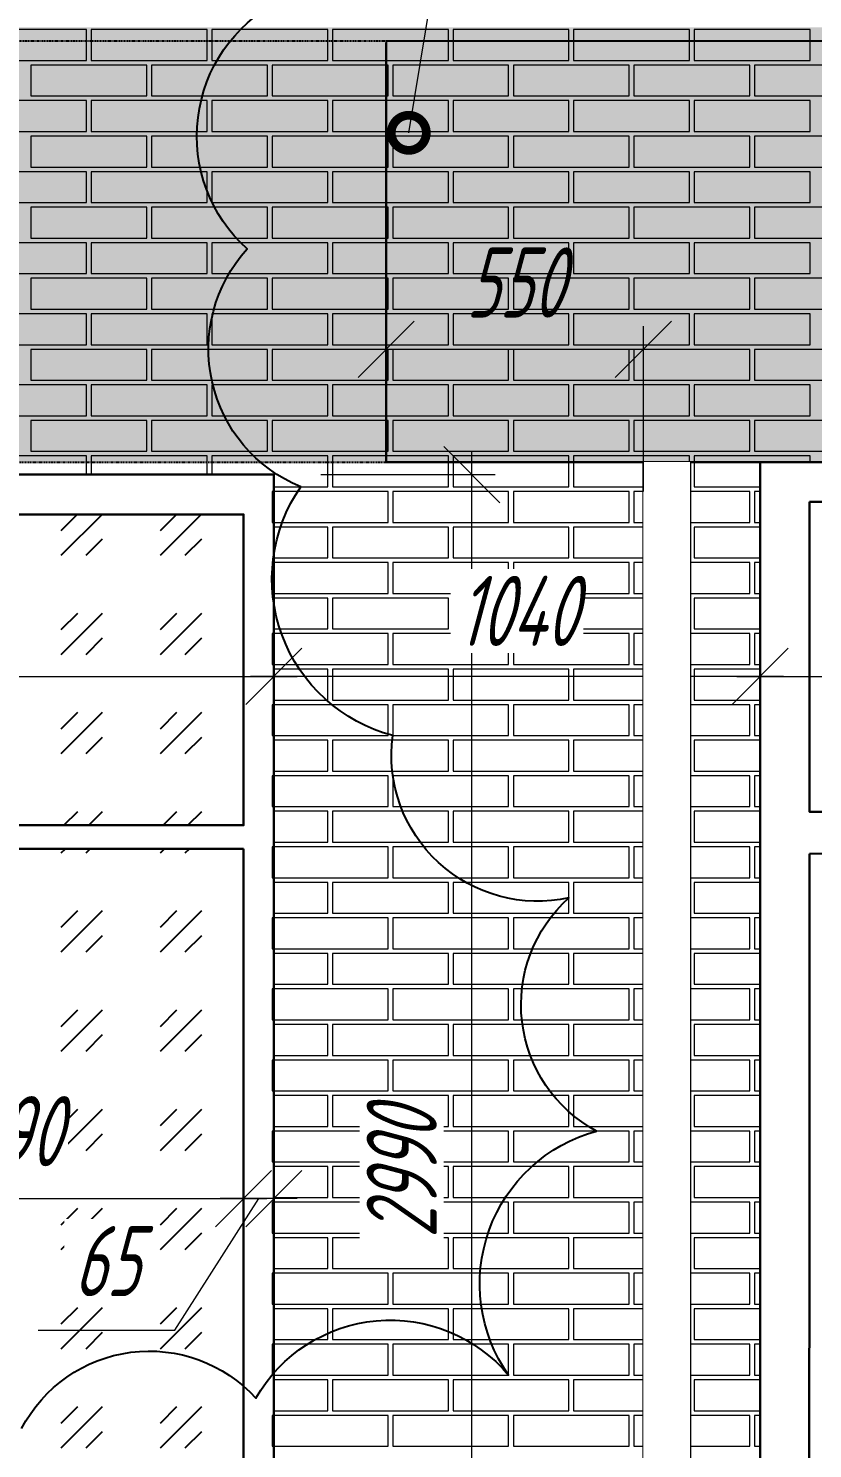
# Model space of a CAD drawing. Header units: millimetres. Extents: x -85477 to 745244, y -3684 to 128206.
# Drawn here: x 716084 to 717761, y 90367 to 93404 of the extents above; entities that cross this region are included whole.
import ezdxf
from ezdxf import colors
from ezdxf.entities.mleader import LeaderData, LeaderLine
from ezdxf.math import Vec2, Vec3

# ---------------------------------------------------------------- set-up
doc = ezdxf.new("R2010")
doc.units = ezdxf.units.MM
doc.set_wipeout_variables(frame=1)
doc.linetypes.add('JIS_02_0.7', pattern=[1.35, 0.75, -0.6])
for name, color, linetype, lineweight in [('РАЗМЕРЫ', 5, 'Continuous', 15), ('СТЕНЫ 01', 7, 'Continuous', 50), ('ТЕКСТ', 106, 'Continuous', 20)]:
    doc.layers.add(name, color=color, linetype=linetype, lineweight=lineweight)
doc.layers.add('ШТРИХОВКА', color=3, linetype='Continuous', transparency=0.5)
doc.styles.add('ism - 01', font='simplex.shx', dxfattribs={"width": 0.62, "oblique": 15, "height": 150})
doc.styles.add('ism - 02', font='simplex.shx', dxfattribs={"width": 0.8, "oblique": 15, "height": 150})
doc.dimstyles.new('ism - 01', dxfattribs={"dimtxt": 150, "dimasz": 120, "dimexe": 50, "dimexo": 100, "dimgap": 65, "dimtad": 1, "dimdec": 0, "dimtxsty": 'ism - 01', "dimblk": 'OBLIQUE', "dimcen": 0, "dimdle": 50, "dimadec": 0, "dimazin": 0, "dimtfac": 1, "dimtdec": 0, "dimtmove": 0, "dimatfit": 3, "dimldrblk": 'OBLIQUE', "dimfxl": 1, "dimlwd": -1, "dimlwe": -1, "dimarcsym": 0})
doc.dimstyles.new('ism - 02', dxfattribs={"dimtxt": 150, "dimasz": 120, "dimexe": 50, "dimexo": 100, "dimgap": 65, "dimtad": 1, "dimdec": 0, "dimtxsty": 'ism - 01', "dimblk": 'OBLIQUE', "dimcen": 0, "dimdle": 50, "dimadec": 0, "dimazin": 0, "dimtfac": 1, "dimtdec": 0, "dimtmove": 1, "dimatfit": 3, "dimldrblk": 'OBLIQUE', "dimfxl": 1, "dimlwd": -1, "dimlwe": -1, "dimarcsym": 0})

# ---------------------------------------------------------------- blocks, each defined once
blk = doc.blocks.new('_Oblique')
at = {"color": 0, "lineweight": -2}
blk.add_line((-0.5, -0.5), (0.5, 0.5), dxfattribs=at)
blk = doc.blocks.new('*D323')
at = {"layer": 'Defpoints', "color": 0}
for p in [(714434.5, 92464), (716609.5, 92450), (716609.5, 92018.5)]:
    blk.add_point(p, dxfattribs=at)
at = {"layer": 'РАЗМЕРЫ', "color": 0}
for p, q in [((714434.5, 92364), (714434.5, 91968.5)), ((716609.5, 92350), (716609.5, 91968.5)), ((714384.5, 92018.5), (716659.5, 92018.5))]:
    blk.add_line(p, q, dxfattribs=at)
at = {"layer": 'РАЗМЕРЫ', "color": 0, "xscale": 120, "yscale": 120, "zscale": 120, "rotation": 180}
blk.add_blockref('_Oblique', (714434.5, 92018.5), dxfattribs=at)
at = {"layer": 'РАЗМЕРЫ', "color": 0, "xscale": 120, "yscale": 120, "zscale": 120}
blk.add_blockref('_Oblique', (716609.5, 92018.5), dxfattribs=at)
at = {"layer": 'РАЗМЕРЫ', "color": 0, "insert": (715522, 92167.4), "char_height": 150, "attachment_point": 5, "style": 'ism - 01', "bg_fill": 3, "box_fill_scale": 1.1, "bg_fill_color": 256, "bg_fill_true_color": 13158600, "bg_fill_transparency": 0}
blk.add_mtext('2175', dxfattribs=at)
blk = doc.blocks.new('*D324')
at = {"layer": 'Defpoints', "color": 0}
for p in [(717649.5, 92477), (719799.5, 92477), (719799.5, 92018.5)]:
    blk.add_point(p, dxfattribs=at)
at = {"layer": 'РАЗМЕРЫ', "color": 0}
for p, q in [((717649.5, 92377), (717649.5, 91968.5)), ((719799.5, 92377), (719799.5, 91968.5)), ((717599.5, 92018.5), (719849.5, 92018.5))]:
    blk.add_line(p, q, dxfattribs=at)
at = {"layer": 'РАЗМЕРЫ', "color": 0, "xscale": 120, "yscale": 120, "zscale": 120, "rotation": 180}
blk.add_blockref('_Oblique', (717649.5, 92018.5), dxfattribs=at)
at = {"layer": 'РАЗМЕРЫ', "color": 0, "xscale": 120, "yscale": 120, "zscale": 120}
blk.add_blockref('_Oblique', (719799.5, 92018.5), dxfattribs=at)
at = {"layer": 'РАЗМЕРЫ', "color": 0, "insert": (718724.5, 92167.4), "char_height": 150, "attachment_point": 5, "style": 'ism - 01', "bg_fill": 3, "box_fill_scale": 1.1, "bg_fill_color": 256, "bg_fill_true_color": 13158600, "bg_fill_transparency": 0}
blk.add_mtext('2150', dxfattribs=at)
blk = doc.blocks.new('*D327')
at = {"layer": 'Defpoints', "color": 0}
for p in [(716609.5, 92450), (717032.9, 92450), (716802.2, 89460)]:
    blk.add_point(p, dxfattribs=at)
at = {"layer": 'РАЗМЕРЫ', "color": 0}
for p, q in [((717032.9, 89410), (717032.9, 92500)), ((716709.5, 92450), (717082.9, 92450)), ((716902.2, 89460), (717082.9, 89460))]:
    blk.add_line(p, q, dxfattribs=at)
at = {"layer": 'РАЗМЕРЫ', "color": 0, "xscale": 120, "yscale": 120, "zscale": 120}
for p, rotation in [((717032.9, 92450), 90), ((717032.9, 89460), 270)]:
    blk.add_blockref('_Oblique', p, dxfattribs=dict(at, rotation=rotation))
at = {"layer": 'РАЗМЕРЫ', "color": 0, "insert": (716882.7, 90955), "char_height": 150, "attachment_point": 5, "rotation": 90, "style": 'ism - 01', "bg_fill": 3, "box_fill_scale": 1.1, "bg_fill_color": 256, "bg_fill_true_color": 13158600, "bg_fill_transparency": 0}
blk.add_mtext('2990', dxfattribs=at)
blk = doc.blocks.new('*D460')
at = {"layer": 'Defpoints', "color": 0}
for p in [(715554.5, 90901.5), (716544.5, 90901.5), (716544.5, 90901.5)]:
    blk.add_point(p, dxfattribs=at)
at = {"layer": 'РАЗМЕРЫ', "color": 0, "linetype": 'Continuous'}
for p, q in [((715504.5, 90901.5), (716594.5, 90901.5)), ((715554.5, 90801.5), (715554.5, 90851.5)), ((716544.5, 90801.5), (716544.5, 90851.5))]:
    blk.add_line(p, q, dxfattribs=at)
at = {"layer": 'РАЗМЕРЫ', "color": 0, "xscale": 120, "yscale": 120, "zscale": 120, "rotation": 180}
blk.add_blockref('_Oblique', (715554.5, 90901.5), dxfattribs=at)
at = {"layer": 'РАЗМЕРЫ', "color": 0, "xscale": 120, "yscale": 120, "zscale": 120}
blk.add_blockref('_Oblique', (716544.5, 90901.5), dxfattribs=at)
at = {"layer": 'РАЗМЕРЫ', "color": 0, "insert": (716049.5, 91045.8), "char_height": 150, "attachment_point": 5, "style": 'ism - 01', "bg_fill": 3, "box_fill_scale": 1.1, "bg_fill_color": 256, "bg_fill_true_color": 13158600, "bg_fill_transparency": 0}
blk.add_mtext('990', dxfattribs=at)
blk = doc.blocks.new('*D461')
at = {"layer": 'Defpoints', "color": 0}
for p in [(716544.5, 90901.5), (716544.5, 90901.5), (716609.5, 90901.5)]:
    blk.add_point(p, dxfattribs=at)
at = {"layer": 'РАЗМЕРЫ', "color": 0, "linetype": 'Continuous'}
for p, q in [((716397.5, 90620.4), (716577, 90901.5)), ((716659.5, 90901.5), (716494.5, 90901.5)), ((716544.5, 90801.5), (716544.5, 90851.5)), ((716609.5, 90801.5), (716609.5, 90851.5)), ((716105, 90620.4), (716397.5, 90620.4))]:
    blk.add_line(p, q, dxfattribs=at)
at = {"layer": 'РАЗМЕРЫ', "color": 0, "xscale": 120, "yscale": 120, "zscale": 120}
blk.add_blockref('_Oblique', (716544.5, 90901.5), dxfattribs=at)
at = {"layer": 'РАЗМЕРЫ', "color": 0, "xscale": 120, "yscale": 120, "zscale": 120, "rotation": 180}
blk.add_blockref('_Oblique', (716609.5, 90901.5), dxfattribs=at)
at = {"layer": 'РАЗМЕРЫ', "color": 0, "insert": (716251.2, 90767.9), "char_height": 150, "attachment_point": 5, "style": 'ism - 01', "bg_fill": 3, "box_fill_scale": 1.1, "bg_fill_color": 256, "bg_fill_true_color": 13158600, "bg_fill_transparency": 0}
blk.add_mtext('65', dxfattribs=at)
blk = doc.blocks.new('*D467')
at = {"layer": 'Defpoints', "color": 0}
for p in [(716609.5, 92464), (717649.5, 92464), (716609.5, 92018.5)]:
    blk.add_point(p, dxfattribs=at)
at = {"layer": 'РАЗМЕРЫ', "color": 0, "linetype": 'Continuous'}
for p, q in [((716609.5, 92364), (716609.5, 91968.5)), ((717649.5, 92364), (717649.5, 91968.5)), ((717699.5, 92018.5), (716559.5, 92018.5))]:
    blk.add_line(p, q, dxfattribs=at)
at = {"layer": 'РАЗМЕРЫ', "color": 0, "xscale": 120, "yscale": 120, "zscale": 120, "rotation": 180}
blk.add_blockref('_Oblique', (716609.5, 92018.5), dxfattribs=at)
at = {"layer": 'РАЗМЕРЫ', "color": 0, "xscale": 120, "yscale": 120, "zscale": 120}
blk.add_blockref('_Oblique', (717649.5, 92018.5), dxfattribs=at)
at = {"layer": 'РАЗМЕРЫ', "color": 0, "insert": (717129.5, 92158.5), "char_height": 150, "attachment_point": 5, "style": 'ism - 01', "bg_fill": 3, "box_fill_scale": 1.1, "bg_fill_color": 256, "bg_fill_true_color": 13158600, "bg_fill_transparency": 0}
blk.add_mtext('1040', dxfattribs=at)
blk = doc.blocks.new('_DotSmall')
at = {"color": 0, "linetype": 'ByBlock', "const_width": 0.5}
blk.add_lwpolyline([(-0.0625, 0, 1), (0.0625, 0, 1)], format="xyb", close=True, dxfattribs=at)
blk = doc.blocks.new('*D1142')
at = {"layer": 'Defpoints', "color": 0}
for p in [(716849.5, 92793.9), (716849.5, 92717.9), (717399.5, 92313.9)]:
    blk.add_point(p, dxfattribs=at)
at = {"layer": 'РАЗМЕРЫ', "color": 0}
for p, q in [((717399.5, 92413.9), (717399.5, 92767.9)), ((717449.5, 92717.9), (716799.5, 92717.9)), ((716849.5, 92693.9), (716849.5, 92667.9))]:
    blk.add_line(p, q, dxfattribs=at)
at = {"layer": 'РАЗМЕРЫ', "color": 0, "xscale": 120, "yscale": 120, "zscale": 120, "rotation": 180}
blk.add_blockref('_Oblique', (716849.5, 92717.9), dxfattribs=at)
at = {"layer": 'РАЗМЕРЫ', "color": 0, "xscale": 120, "yscale": 120, "zscale": 120}
blk.add_blockref('_Oblique', (717399.5, 92717.9), dxfattribs=at)
at = {"layer": 'РАЗМЕРЫ', "color": 0, "insert": (717124.5, 92861), "char_height": 150, "attachment_point": 5, "style": 'ism - 01'}
blk.add_mtext('550', dxfattribs=at)

msp = doc.modelspace()

# ---------------------------------------------------------------- hatches: boundary and pattern name
at = {"layer": 'ШТРИХОВКА', "transparency": 33554483}
h = msp.add_hatch(color=256, dxfattribs=at)
h.dxf.hatch_style = 1
h.paths.add_polyline_path([(709457.6, 93407), (710189.6, 93107.4), (722305.7, 93107.4), (722305.7, 93407)])
at = {"layer": 'ШТРИХОВКА', "transparency": 33554534}
h = msp.add_hatch(color=2, dxfattribs=at)
h.dxf.hatch_style = 1
h.paths.add_polyline_path([(720343.4, 93377), (709894.5, 93377), (709894.5, 92477), (720343.4, 92477)])
at = {"layer": 'ШТРИХОВКА', "transparency": 33554508}
h = msp.add_hatch(dxfattribs=at)
h.set_pattern_fill('GOST_GLASS', color=4, scale=25)
h.set_pattern_definition([(45, (62975, 1e-11), (212.132034, 0), [125, -175]), (45, (63028.03, 1e-11), (212.132034, 0), [50, -250]), (45, (62975, 53.03), (212.132034, 0), [50, -250])])
h.paths.add_polyline_path([(719729.5, 91640), (719329.5, 91640), (719329.5, 89595), (719729.5, 89595)])
h.paths.add_polyline_path([(717729.8, 92392), (719729.5, 92392), (719729.5, 91729), (717729.8, 91729)])
h.paths.add_polyline_path([(719119.4, 91560), (718859.4, 91560), (718859.4, 90374), (719119.4, 90374)])
h.paths.add_polyline_path([(717834.6, 91569), (718664.4, 91569), (718664.4, 90374), (717834.6, 90374)])
h = msp.add_hatch(dxfattribs=at)
h.set_pattern_fill('GOST_GLASS', color=4, scale=25)
h.set_pattern_definition([(45, (63000, 1e-11), (212.132034, 0), [125, -175]), (45, (63053.03, 1e-11), (212.132034, 0), [50, -250]), (45, (63000, 53.03), (212.132034, 0), [50, -250])])
h.paths.add_polyline_path([(710789.5, 92351), (713331.5, 92351), (713331.5, 91686), (710789.5, 91686)])
h.paths.add_polyline_path([(713331.5, 91636), (712089.5, 91636), (712089.5, 89590), (713331.5, 89590)])
h.paths.add_polyline_path([(710789.5, 91636), (712034.5, 91636), (712034.5, 89590), (710789.5, 89590)])
h.paths.add_polyline_path([(716544.5, 91650), (715554.5, 91650), (715554.5, 89600), (716544.5, 89600)])
h.paths.add_polyline_path([(714504.5, 91650), (715499.5, 91650), (715499.5, 89600), (714504.5, 89600)])
h.paths.add_polyline_path([(714504.5, 92365), (716544.5, 92365), (716544.5, 91700), (714504.5, 91700)])

# ---------------------------------------------------------------- linework, layer by layer
at = {"layer": 'РАЗМЕРЫ', "color": 9, "transparency": 33554559}
for points in [[(715960.5, 93335.9), (716208.5, 93335.9), (716208.5, 93401.9), (715960.5, 93401.9)], [(716218.5, 93335.9), (716466.5, 93335.9), (716466.5, 93401.9), (716218.5, 93401.9)], [(716476.5, 93335.9), (716724.5, 93335.9), (716724.5, 93401.9), (716476.5, 93401.9)], [(716734.5, 93335.9), (716982.5, 93335.9), (716982.5, 93401.9), (716734.5, 93401.9)], [(716992.5, 93335.9), (717240.5, 93335.9), (717240.5, 93401.9), (716992.5, 93401.9)], [(717250.5, 93335.9), (717498.5, 93335.9), (717498.5, 93401.9), (717250.5, 93401.9)], [(717508.5, 93335.9), (717756.5, 93335.9), (717756.5, 93401.9), (717508.5, 93401.9)], [(716089.5, 93259.9), (716337.5, 93259.9), (716337.5, 93325.9), (716089.5, 93325.9)], [(716347.5, 93259.9), (716595.5, 93259.9), (716595.5, 93325.9), (716347.5, 93325.9)], [(716605.5, 93259.9), (716853.5, 93259.9), (716853.5, 93325.9), (716605.5, 93325.9)], [(716863.5, 93259.9), (717111.5, 93259.9), (717111.5, 93325.9), (716863.5, 93325.9)], [(717121.5, 93259.9), (717369.5, 93259.9), (717369.5, 93325.9), (717121.5, 93325.9)], [(717379.5, 93259.9), (717627.5, 93259.9), (717627.5, 93325.9), (717379.5, 93325.9)], [(717637.5, 93259.9), (717885.5, 93259.9), (717885.5, 93325.9), (717637.5, 93325.9)], [(715960.5, 93183.9), (716208.5, 93183.9), (716208.5, 93249.9), (715960.5, 93249.9)], [(716218.5, 93183.9), (716466.5, 93183.9), (716466.5, 93249.9), (716218.5, 93249.9)], [(716476.5, 93183.9), (716724.5, 93183.9), (716724.5, 93249.9), (716476.5, 93249.9)], [(716734.5, 93183.9), (716982.5, 93183.9), (716982.5, 93249.9), (716734.5, 93249.9)], [(716992.5, 93183.9), (717240.5, 93183.9), (717240.5, 93249.9), (716992.5, 93249.9)], [(717250.5, 93183.9), (717498.5, 93183.9), (717498.5, 93249.9), (717250.5, 93249.9)], [(717508.5, 93183.9), (717756.5, 93183.9), (717756.5, 93249.9), (717508.5, 93249.9)], [(716089.5, 93107.9), (716337.5, 93107.9), (716337.5, 93173.9), (716089.5, 93173.9)], [(716347.5, 93107.9), (716595.5, 93107.9), (716595.5, 93173.9), (716347.5, 93173.9)], [(716605.5, 93107.9), (716853.5, 93107.9), (716853.5, 93173.9), (716605.5, 93173.9)], [(716863.5, 93107.9), (717111.5, 93107.9), (717111.5, 93173.9), (716863.5, 93173.9)], [(717121.5, 93107.9), (717369.5, 93107.9), (717369.5, 93173.9), (717121.5, 93173.9)], [(717379.5, 93107.9), (717627.5, 93107.9), (717627.5, 93173.9), (717379.5, 93173.9)], [(717637.5, 93107.9), (717885.5, 93107.9), (717885.5, 93173.9), (717637.5, 93173.9)], [(715960.5, 93031.9), (716208.5, 93031.9), (716208.5, 93097.9), (715960.5, 93097.9)], [(716218.5, 93031.9), (716466.5, 93031.9), (716466.5, 93097.9), (716218.5, 93097.9)], [(716476.5, 93031.9), (716724.5, 93031.9), (716724.5, 93097.9), (716476.5, 93097.9)], [(716734.5, 93031.9), (716982.5, 93031.9), (716982.5, 93097.9), (716734.5, 93097.9)], [(716992.5, 93031.9), (717240.5, 93031.9), (717240.5, 93097.9), (716992.5, 93097.9)], [(717250.5, 93031.9), (717498.5, 93031.9), (717498.5, 93097.9), (717250.5, 93097.9)], [(717508.5, 93031.9), (717756.5, 93031.9), (717756.5, 93097.9), (717508.5, 93097.9)], [(716089.5, 92955.9), (716337.5, 92955.9), (716337.5, 93021.9), (716089.5, 93021.9)], [(716347.5, 92955.9), (716595.5, 92955.9), (716595.5, 93021.9), (716347.5, 93021.9)], [(716605.5, 92955.9), (716853.5, 92955.9), (716853.5, 93021.9), (716605.5, 93021.9)], [(716863.5, 92955.9), (717111.5, 92955.9), (717111.5, 93021.9), (716863.5, 93021.9)], [(717121.5, 92955.9), (717369.5, 92955.9), (717369.5, 93021.9), (717121.5, 93021.9)], [(717379.5, 92955.9), (717627.5, 92955.9), (717627.5, 93021.9), (717379.5, 93021.9)], [(717637.5, 92955.9), (717885.5, 92955.9), (717885.5, 93021.9), (717637.5, 93021.9)], [(715960.5, 92879.9), (716208.5, 92879.9), (716208.5, 92945.9), (715960.5, 92945.9)], [(716218.5, 92879.9), (716466.5, 92879.9), (716466.5, 92945.9), (716218.5, 92945.9)], [(716476.5, 92879.9), (716724.5, 92879.9), (716724.5, 92945.9), (716476.5, 92945.9)], [(716734.5, 92879.9), (716982.5, 92879.9), (716982.5, 92945.9), (716734.5, 92945.9)], [(716992.5, 92879.9), (717240.5, 92879.9), (717240.5, 92945.9), (716992.5, 92945.9)], [(717250.5, 92879.9), (717498.5, 92879.9), (717498.5, 92945.9), (717250.5, 92945.9)], [(717508.5, 92879.9), (717756.5, 92879.9), (717756.5, 92945.9), (717508.5, 92945.9)], [(716089.5, 92803.9), (716337.5, 92803.9), (716337.5, 92869.9), (716089.5, 92869.9)], [(716347.5, 92803.9), (716595.5, 92803.9), (716595.5, 92869.9), (716347.5, 92869.9)], [(716605.5, 92803.9), (716853.5, 92803.9), (716853.5, 92869.9), (716605.5, 92869.9)], [(716863.5, 92803.9), (717111.5, 92803.9), (717111.5, 92869.9), (716863.5, 92869.9)], [(717121.5, 92803.9), (717369.5, 92803.9), (717369.5, 92869.9), (717121.5, 92869.9)], [(717379.5, 92803.9), (717627.5, 92803.9), (717627.5, 92869.9), (717379.5, 92869.9)], [(717637.5, 92803.9), (717885.5, 92803.9), (717885.5, 92869.9), (717637.5, 92869.9)], [(715960.5, 92727.9), (716208.5, 92727.9), (716208.5, 92793.9), (715960.5, 92793.9)], [(716218.5, 92727.9), (716466.5, 92727.9), (716466.5, 92793.9), (716218.5, 92793.9)], [(716476.5, 92727.9), (716724.5, 92727.9), (716724.5, 92793.9), (716476.5, 92793.9)], [(716734.5, 92727.9), (716982.5, 92727.9), (716982.5, 92793.9), (716734.5, 92793.9)], [(716992.5, 92727.9), (717240.5, 92727.9), (717240.5, 92793.9), (716992.5, 92793.9)], [(717250.5, 92727.9), (717498.5, 92727.9), (717498.5, 92793.9), (717250.5, 92793.9)], [(717508.5, 92727.9), (717756.5, 92727.9), (717756.5, 92793.9), (717508.5, 92793.9)], [(716089.5, 92651.9), (716337.5, 92651.9), (716337.5, 92717.9), (716089.5, 92717.9)], [(716347.5, 92651.9), (716595.5, 92651.9), (716595.5, 92717.9), (716347.5, 92717.9)], [(716605.5, 92651.9), (716853.5, 92651.9), (716853.5, 92717.9), (716605.5, 92717.9)], [(716863.5, 92651.9), (717111.5, 92651.9), (717111.5, 92717.9), (716863.5, 92717.9)], [(717121.5, 92651.9), (717369.5, 92651.9), (717369.5, 92717.9), (717121.5, 92717.9)], [(717379.5, 92651.9), (717627.5, 92651.9), (717627.5, 92717.9), (717379.5, 92717.9)], [(717637.5, 92651.9), (717885.5, 92651.9), (717885.5, 92717.9), (717637.5, 92717.9)], [(715960.5, 92575.9), (716208.5, 92575.9), (716208.5, 92641.9), (715960.5, 92641.9)], [(716218.5, 92575.9), (716466.5, 92575.9), (716466.5, 92641.9), (716218.5, 92641.9)], [(716476.5, 92575.9), (716724.5, 92575.9), (716724.5, 92641.9), (716476.5, 92641.9)], [(716734.5, 92575.9), (716982.5, 92575.9), (716982.5, 92641.9), (716734.5, 92641.9)], [(716992.5, 92575.9), (717240.5, 92575.9), (717240.5, 92641.9), (716992.5, 92641.9)], [(717250.5, 92575.9), (717498.5, 92575.9), (717498.5, 92641.9), (717250.5, 92641.9)], [(717508.5, 92575.9), (717756.5, 92575.9), (717756.5, 92641.9), (717508.5, 92641.9)], [(716089.5, 92499.9), (716337.5, 92499.9), (716337.5, 92565.9), (716089.5, 92565.9)], [(716347.5, 92499.9), (716595.5, 92499.9), (716595.5, 92565.9), (716347.5, 92565.9)], [(716605.5, 92499.9), (716853.5, 92499.9), (716853.5, 92565.9), (716605.5, 92565.9)], [(716863.5, 92499.9), (717111.5, 92499.9), (717111.5, 92565.9), (716863.5, 92565.9)], [(717121.5, 92499.9), (717369.5, 92499.9), (717369.5, 92565.9), (717121.5, 92565.9)], [(717379.5, 92499.9), (717627.5, 92499.9), (717627.5, 92565.9), (717379.5, 92565.9)], [(717637.5, 92499.9), (717885.5, 92499.9), (717885.5, 92565.9), (717637.5, 92565.9)], [(716734.5, 92423.9), (716982.5, 92423.9), (716982.5, 92489.9), (716734.5, 92489.9)], [(716992.5, 92423.9), (717240.5, 92423.9), (717240.5, 92489.9), (716992.5, 92489.9)], [(717250.5, 92423.9), (717498.5, 92423.9), (717498.5, 92489.9), (717250.5, 92489.9)], [(716605.5, 92347.9), (716853.5, 92347.9), (716853.5, 92413.9), (716605.5, 92413.9)], [(716863.5, 92347.9), (717111.5, 92347.9), (717111.5, 92413.9), (716863.5, 92413.9)], [(717121.5, 92347.9), (717369.5, 92347.9), (717369.5, 92413.9), (717121.5, 92413.9)], [(717379.5, 92347.9), (717627.5, 92347.9), (717627.5, 92413.9), (717379.5, 92413.9)], [(716734.5, 92271.9), (716982.5, 92271.9), (716982.5, 92337.9), (716734.5, 92337.9)], [(716992.5, 92271.9), (717240.5, 92271.9), (717240.5, 92337.9), (716992.5, 92337.9)], [(717250.5, 92271.9), (717498.5, 92271.9), (717498.5, 92337.9), (717250.5, 92337.9)], [(716605.5, 92195.9), (716853.5, 92195.9), (716853.5, 92261.9), (716605.5, 92261.9)], [(716863.5, 92195.9), (717111.5, 92195.9), (717111.5, 92261.9), (716863.5, 92261.9)], [(717121.5, 92195.9), (717369.5, 92195.9), (717369.5, 92261.9), (717121.5, 92261.9)], [(717379.5, 92195.9), (717627.5, 92195.9), (717627.5, 92261.9), (717379.5, 92261.9)], [(716734.5, 92119.9), (716982.5, 92119.9), (716982.5, 92185.9), (716734.5, 92185.9)], [(716992.5, 92119.9), (717240.5, 92119.9), (717240.5, 92185.9), (716992.5, 92185.9)], [(717250.5, 92119.9), (717498.5, 92119.9), (717498.5, 92185.9), (717250.5, 92185.9)], [(716605.5, 92043.9), (716853.5, 92043.9), (716853.5, 92109.9), (716605.5, 92109.9)], [(716863.5, 92043.9), (717111.5, 92043.9), (717111.5, 92109.9), (716863.5, 92109.9)], [(717121.5, 92043.9), (717369.5, 92043.9), (717369.5, 92109.9), (717121.5, 92109.9)], [(717379.5, 92043.9), (717627.5, 92043.9), (717627.5, 92109.9), (717379.5, 92109.9)], [(716734.5, 91967.9), (716982.5, 91967.9), (716982.5, 92033.9), (716734.5, 92033.9)], [(716992.5, 91967.9), (717240.5, 91967.9), (717240.5, 92033.9), (716992.5, 92033.9)], [(717250.5, 91967.9), (717498.5, 91967.9), (717498.5, 92033.9), (717250.5, 92033.9)], [(716605.5, 91891.9), (716853.5, 91891.9), (716853.5, 91957.9), (716605.5, 91957.9)], [(716863.5, 91891.9), (717111.5, 91891.9), (717111.5, 91957.9), (716863.5, 91957.9)], [(717121.5, 91891.9), (717369.5, 91891.9), (717369.5, 91957.9), (717121.5, 91957.9)], [(717379.5, 91891.9), (717627.5, 91891.9), (717627.5, 91957.9), (717379.5, 91957.9)], [(716734.5, 91815.9), (716982.5, 91815.9), (716982.5, 91881.9), (716734.5, 91881.9)], [(716992.5, 91815.9), (717240.5, 91815.9), (717240.5, 91881.9), (716992.5, 91881.9)], [(717250.5, 91815.9), (717498.5, 91815.9), (717498.5, 91881.9), (717250.5, 91881.9)], [(716605.5, 91739.9), (716853.5, 91739.9), (716853.5, 91805.9), (716605.5, 91805.9)], [(716863.5, 91739.9), (717111.5, 91739.9), (717111.5, 91805.9), (716863.5, 91805.9)], [(717121.5, 91739.9), (717369.5, 91739.9), (717369.5, 91805.9), (717121.5, 91805.9)], [(717379.5, 91739.9), (717627.5, 91739.9), (717627.5, 91805.9), (717379.5, 91805.9)], [(716734.5, 91663.9), (716982.5, 91663.9), (716982.5, 91729.9), (716734.5, 91729.9)], [(716992.5, 91663.9), (717240.5, 91663.9), (717240.5, 91729.9), (716992.5, 91729.9)], [(717250.5, 91663.9), (717498.5, 91663.9), (717498.5, 91729.9), (717250.5, 91729.9)], [(716605.5, 91587.9), (716853.5, 91587.9), (716853.5, 91653.9), (716605.5, 91653.9)], [(716863.5, 91587.9), (717111.5, 91587.9), (717111.5, 91653.9), (716863.5, 91653.9)], [(717121.5, 91587.9), (717369.5, 91587.9), (717369.5, 91653.9), (717121.5, 91653.9)], [(717379.5, 91587.9), (717627.5, 91587.9), (717627.5, 91653.9), (717379.5, 91653.9)], [(716734.5, 91511.9), (716982.5, 91511.9), (716982.5, 91577.9), (716734.5, 91577.9)], [(716992.5, 91511.9), (717240.5, 91511.9), (717240.5, 91577.9), (716992.5, 91577.9)], [(717250.5, 91511.9), (717498.5, 91511.9), (717498.5, 91577.9), (717250.5, 91577.9)], [(716605.5, 91435.9), (716853.5, 91435.9), (716853.5, 91501.9), (716605.5, 91501.9)], [(716863.5, 91435.9), (717111.5, 91435.9), (717111.5, 91501.9), (716863.5, 91501.9)], [(717121.5, 91435.9), (717369.5, 91435.9), (717369.5, 91501.9), (717121.5, 91501.9)], [(717379.5, 91435.9), (717627.5, 91435.9), (717627.5, 91501.9), (717379.5, 91501.9)], [(716734.5, 91359.9), (716982.5, 91359.9), (716982.5, 91425.9), (716734.5, 91425.9)], [(716992.5, 91359.9), (717240.5, 91359.9), (717240.5, 91425.9), (716992.5, 91425.9)], [(717250.5, 91359.9), (717498.5, 91359.9), (717498.5, 91425.9), (717250.5, 91425.9)], [(716605.5, 91283.9), (716853.5, 91283.9), (716853.5, 91349.9), (716605.5, 91349.9)], [(716863.5, 91283.9), (717111.5, 91283.9), (717111.5, 91349.9), (716863.5, 91349.9)], [(717121.5, 91283.9), (717369.5, 91283.9), (717369.5, 91349.9), (717121.5, 91349.9)], [(717379.5, 91283.9), (717627.5, 91283.9), (717627.5, 91349.9), (717379.5, 91349.9)], [(716734.5, 91207.9), (716982.5, 91207.9), (716982.5, 91273.9), (716734.5, 91273.9)], [(716992.5, 91207.9), (717240.5, 91207.9), (717240.5, 91273.9), (716992.5, 91273.9)], [(717250.5, 91207.9), (717498.5, 91207.9), (717498.5, 91273.9), (717250.5, 91273.9)], [(716605.5, 91131.9), (716853.5, 91131.9), (716853.5, 91197.9), (716605.5, 91197.9)], [(716863.5, 91131.9), (717111.5, 91131.9), (717111.5, 91197.9), (716863.5, 91197.9)], [(717121.5, 91131.9), (717369.5, 91131.9), (717369.5, 91197.9), (717121.5, 91197.9)], [(717379.5, 91131.9), (717627.5, 91131.9), (717627.5, 91197.9), (717379.5, 91197.9)], [(716734.5, 91055.9), (716982.5, 91055.9), (716982.5, 91121.9), (716734.5, 91121.9)], [(716992.5, 91055.9), (717240.5, 91055.9), (717240.5, 91121.9), (716992.5, 91121.9)], [(717250.5, 91055.9), (717498.5, 91055.9), (717498.5, 91121.9), (717250.5, 91121.9)], [(716605.5, 90979.9), (716853.5, 90979.9), (716853.5, 91045.9), (716605.5, 91045.9)], [(716863.5, 90979.9), (717111.5, 90979.9), (717111.5, 91045.9), (716863.5, 91045.9)], [(717121.5, 90979.9), (717369.5, 90979.9), (717369.5, 91045.9), (717121.5, 91045.9)], [(717379.5, 90979.9), (717627.5, 90979.9), (717627.5, 91045.9), (717379.5, 91045.9)], [(716734.5, 90903.9), (716982.5, 90903.9), (716982.5, 90969.9), (716734.5, 90969.9)], [(716992.5, 90903.9), (717240.5, 90903.9), (717240.5, 90969.9), (716992.5, 90969.9)], [(717250.5, 90903.9), (717498.5, 90903.9), (717498.5, 90969.9), (717250.5, 90969.9)], [(716605.5, 90827.9), (716853.5, 90827.9), (716853.5, 90893.9), (716605.5, 90893.9)], [(716863.5, 90827.9), (717111.5, 90827.9), (717111.5, 90893.9), (716863.5, 90893.9)], [(717121.5, 90827.9), (717369.5, 90827.9), (717369.5, 90893.9), (717121.5, 90893.9)], [(717379.5, 90827.9), (717627.5, 90827.9), (717627.5, 90893.9), (717379.5, 90893.9)], [(716734.5, 90751.9), (716982.5, 90751.9), (716982.5, 90817.9), (716734.5, 90817.9)], [(716992.5, 90751.9), (717240.5, 90751.9), (717240.5, 90817.9), (716992.5, 90817.9)], [(717250.5, 90751.9), (717498.5, 90751.9), (717498.5, 90817.9), (717250.5, 90817.9)], [(716605.5, 90675.9), (716853.5, 90675.9), (716853.5, 90741.9), (716605.5, 90741.9)], [(716863.5, 90675.9), (717111.5, 90675.9), (717111.5, 90741.9), (716863.5, 90741.9)], [(717121.5, 90675.9), (717369.5, 90675.9), (717369.5, 90741.9), (717121.5, 90741.9)], [(717379.5, 90675.9), (717627.5, 90675.9), (717627.5, 90741.9), (717379.5, 90741.9)], [(716734.5, 90599.9), (716982.5, 90599.9), (716982.5, 90665.9), (716734.5, 90665.9)], [(716992.5, 90599.9), (717240.5, 90599.9), (717240.5, 90665.9), (716992.5, 90665.9)], [(717250.5, 90599.9), (717498.5, 90599.9), (717498.5, 90665.9), (717250.5, 90665.9)], [(716605.5, 90523.9), (716853.5, 90523.9), (716853.5, 90589.9), (716605.5, 90589.9)], [(716863.5, 90523.9), (717111.5, 90523.9), (717111.5, 90589.9), (716863.5, 90589.9)], [(717121.5, 90523.9), (717369.5, 90523.9), (717369.5, 90589.9), (717121.5, 90589.9)], [(717379.5, 90523.9), (717627.5, 90523.9), (717627.5, 90589.9), (717379.5, 90589.9)], [(716734.5, 90447.9), (716982.5, 90447.9), (716982.5, 90513.9), (716734.5, 90513.9)], [(716992.5, 90447.9), (717240.5, 90447.9), (717240.5, 90513.9), (716992.5, 90513.9)], [(717250.5, 90447.9), (717498.5, 90447.9), (717498.5, 90513.9), (717250.5, 90513.9)], [(716605.5, 90371.9), (716853.5, 90371.9), (716853.5, 90437.9), (716605.5, 90437.9)], [(716863.5, 90371.9), (717111.5, 90371.9), (717111.5, 90437.9), (716863.5, 90437.9)], [(717121.5, 90371.9), (717369.5, 90371.9), (717369.5, 90437.9), (717121.5, 90437.9)], [(717379.5, 90371.9), (717627.5, 90371.9), (717627.5, 90437.9), (717379.5, 90437.9)]]:
    msp.add_lwpolyline(points, close=True, dxfattribs=at)
for points in [[(716208.5, 92449.9), (716208.5, 92489.9), (715960.5, 92489.9), (715960.5, 92449.9)], [(716466.5, 92449.9), (716466.5, 92489.9), (716218.5, 92489.9), (716218.5, 92449.9)], [(716609.5, 92423.9), (716724.5, 92423.9), (716724.5, 92489.9), (716476.5, 92489.9), (716476.5, 92449.9)], [(717756.5, 92476.9), (717756.5, 92489.9), (717508.5, 92489.9), (717508.5, 92423.9), (717649.5, 92423.9)], [(717649.5, 92413.9), (717637.5, 92413.9), (717637.5, 92347.9), (717649.5, 92347.9)], [(716609.5, 92271.9), (716724.5, 92271.9), (716724.5, 92337.9), (716609.5, 92337.9)], [(717649.5, 92337.9), (717508.5, 92337.9), (717508.5, 92271.9), (717649.5, 92271.9)], [(717649.5, 92261.9), (717637.5, 92261.9), (717637.5, 92195.9), (717649.5, 92195.9)], [(716609.5, 92119.9), (716724.5, 92119.9), (716724.5, 92185.9), (716609.5, 92185.9)], [(717649.5, 92185.9), (717508.5, 92185.9), (717508.5, 92119.9), (717649.5, 92119.9)], [(717649.5, 92109.9), (717637.5, 92109.9), (717637.5, 92043.9), (717649.5, 92043.9)], [(716609.5, 91967.9), (716724.5, 91967.9), (716724.5, 92033.9), (716609.5, 92033.9)], [(717649.5, 92033.9), (717508.5, 92033.9), (717508.5, 91967.9), (717649.5, 91967.9)], [(717649.5, 91957.9), (717637.5, 91957.9), (717637.5, 91891.9), (717649.5, 91891.9)], [(716609.5, 91815.9), (716724.5, 91815.9), (716724.5, 91881.9), (716609.5, 91881.9)], [(717649.5, 91881.9), (717508.5, 91881.9), (717508.5, 91815.9), (717649.5, 91815.9)], [(717649.5, 91805.9), (717637.5, 91805.9), (717637.5, 91739.9), (717649.5, 91739.9)], [(716609.5, 91663.9), (716724.5, 91663.9), (716724.5, 91729.9), (716609.5, 91729.9)], [(717649.5, 91729.9), (717508.5, 91729.9), (717508.5, 91663.9), (717649.5, 91663.9)], [(717649.5, 91653.9), (717637.5, 91653.9), (717637.5, 91587.9), (717649.5, 91587.9)], [(716609.5, 91511.9), (716724.5, 91511.9), (716724.5, 91577.9), (716609.5, 91577.9)], [(717649.5, 91577.9), (717508.5, 91577.9), (717508.5, 91511.9), (717649.5, 91511.9)], [(717649.5, 91501.9), (717637.5, 91501.9), (717637.5, 91435.9), (717649.5, 91435.9)], [(716609.5, 91359.9), (716724.5, 91359.9), (716724.5, 91425.9), (716609.5, 91425.9)], [(717649.5, 91425.9), (717508.5, 91425.9), (717508.5, 91359.9), (717649.5, 91359.9)], [(717649.5, 91349.9), (717637.5, 91349.9), (717637.5, 91283.9), (717649.5, 91283.9)], [(716609.5, 91207.9), (716724.5, 91207.9), (716724.5, 91273.9), (716609.5, 91273.9)], [(717649.5, 91273.9), (717508.5, 91273.9), (717508.5, 91207.9), (717649.5, 91207.9)], [(717649.5, 91197.9), (717637.5, 91197.9), (717637.5, 91131.9), (717649.5, 91131.9)], [(716609.5, 91055.9), (716724.5, 91055.9), (716724.5, 91121.9), (716609.5, 91121.9)], [(717649.5, 91121.9), (717508.5, 91121.9), (717508.5, 91055.9), (717649.5, 91055.9)], [(717649.5, 91045.9), (717637.5, 91045.9), (717637.5, 90979.9), (717649.5, 90979.9)], [(716609.5, 90903.9), (716724.5, 90903.9), (716724.5, 90969.9), (716609.5, 90969.9)], [(717649.5, 90969.9), (717508.5, 90969.9), (717508.5, 90903.9), (717649.5, 90903.9)], [(717649.5, 90893.9), (717637.5, 90893.9), (717637.5, 90827.9), (717649.5, 90827.9)], [(716609.5, 90751.9), (716724.5, 90751.9), (716724.5, 90817.9), (716609.5, 90817.9)], [(717649.5, 90817.9), (717508.5, 90817.9), (717508.5, 90751.9), (717649.5, 90751.9)], [(717649.5, 90741.9), (717637.5, 90741.9), (717637.5, 90675.9), (717649.5, 90675.9)], [(716609.5, 90599.9), (716724.5, 90599.9), (716724.5, 90665.9), (716609.5, 90665.9)], [(717649.5, 90665.9), (717508.5, 90665.9), (717508.5, 90599.9), (717649.5, 90599.9)], [(717649.5, 90589.9), (717637.5, 90589.9), (717637.5, 90523.9), (717649.5, 90523.9)], [(716609.5, 90447.9), (716724.5, 90447.9), (716724.5, 90513.9), (716609.5, 90513.9)], [(717649.5, 90513.9), (717508.5, 90513.9), (717508.5, 90447.9), (717649.5, 90447.9)], [(717649.5, 90437.9), (717637.5, 90437.9), (717637.5, 90371.9), (717649.5, 90371.9)]]:
    msp.add_lwpolyline(points, dxfattribs=at)
at = {"layer": 'СТЕНЫ 01', "lineweight": 30}
for points in [[(717649.5, 89525), (719799.5, 89525), (719799.5, 92477), (717649.5, 92477)], [(714434.5, 89525), (716609.5, 89525), (716609.5, 92450), (714434.5, 92450)], [(717754.8, 92392), (719729.5, 92392), (719729.5, 91729), (717754.8, 91729)], [(714504.5, 92365), (716544.5, 92365), (716544.5, 91700), (714504.5, 91700)], [(716544.5, 91650), (715554.5, 91650), (715554.5, 89600), (716544.5, 89600)], [(717754.7, 91638.9), (719224.3, 91640), (719224.7, 89525), (717754.3, 89525)]]:
    msp.add_lwpolyline(points, close=True, dxfattribs=at)

# ---------------------------------------------------------------- next in the draw order: dimensions: what is measured, and where the dimension line sits
at = {"layer": 'РАЗМЕРЫ'}
for base, p1, p2, picture, middle in [((716609.5, 92018.5), (714434.5, 92464), (716609.5, 92450), '*D323', (715522, 92167.4)), ((719799.5, 92018.5), (717649.5, 92477), (719799.5, 92477), '*D324', (718724.5, 92167.4))]:
    dim = msp.add_linear_dim(base=base, p1=p1, p2=p2, dimstyle='ism - 01', override={"dimtfill": 1}, dxfattribs=at)
    dim.commit()
    dim.dimension.update_dxf_attribs({"geometry": picture, "text_midpoint": middle})

# ---------------------------------------------------------------- next in the draw order: dimensions: what is measured, and where the dimension line sits
dim = msp.add_linear_dim(base=(717032.9, 92450), p1=(716802.2, 89460), p2=(716609.5, 92450), angle=90, dimstyle='ism - 01', override={"dimtfill": 1}, dxfattribs=at)
dim.commit()
dim.dimension.update_dxf_attribs({"geometry": '*D327', "text_midpoint": (716882.7, 90955)})

# ---------------------------------------------------------------- next in the draw order: dimensions: what is measured, and where the dimension line sits
for base, p1, p2, picture, middle in [((716609.5, 92018.5), (717649.5, 92464), (716609.5, 92464), '*D467', (717129.5, 92158.5)), ((716544.5, 90901.5), (715554.5, 90901.5), (716544.5, 90901.5), '*D460', (716049.5, 91045.8))]:
    dim = msp.add_linear_dim(base=base, p1=p1, p2=p2, dimstyle='ism - 01', override={"dimfxl": 2, "dimtfill": 1}, dxfattribs=at)
    dim.commit()
    dim.dimension.update_dxf_attribs({"geometry": picture, "text_midpoint": middle})

# ---------------------------------------------------------------- next in the draw order: linework, layer by layer
for p, q in [((717399.5, 92477), (716849.5, 92477)), ((717649.5, 92477), (717099.5, 92477))]:
    msp.add_line(p, q)
msp.add_lwpolyline([(717499.5, 89460), (717399.5, 89460), (717399.5, 92477), (717499.5, 92477)], close=True)
at = {"layer": 'СТЕНЫ 01', "linetype": 'JIS_02_0.7', "lineweight": -3, "ltscale": 2}
msp.add_lwpolyline([(720343.4, 93377), (709894.5, 93377), (709894.5, 92477), (720343.4, 92477)], close=True, dxfattribs=at)

# ---------------------------------------------------------------- next in the draw order: dimensions: what is measured, and where the dimension line sits
at = {"layer": 'РАЗМЕРЫ'}
dim = msp.add_linear_dim(base=(716544.5, 90901.5), p1=(716609.5, 90901.5), p2=(716544.5, 90901.5), dimstyle='ism - 01', override={"dimtmove": 1, "dimfxl": 2, "dimtfill": 1}, dxfattribs=at)
dim.commit()
dim.dimension.update_dxf_attribs({"geometry": '*D461', "text_midpoint": (716332.5, 90620.4), "dimtype": 160})

# ---------------------------------------------------------------- next in the draw order: leaders
at = {"layer": 'ТЕКСТ'}
ml = msp.add_multileader_mtext('Standard', dxfattribs=at)
ml.set_content('Вывеска (условно)', color=2, style='ism - 02')
ml.set_leader_properties(linetype='ByLayer', lineweight=-1)
ml.set_arrow_properties(name='DOTSMALL')
ml.build(insert=Vec2(0, 0))
ml.multileader.update_dxf_attribs({"text_left_attachment_type": 6, "text_right_attachment_type": 6, "arrow_head_size": 150})
ctx = ml.context
ctx.base_point, ctx.char_height, ctx.arrow_head_size, ctx.plane_origin = Vec3(717313, 94944.4), 150, 150, Vec3(713787.7, 92602.4)
ctx.left_attachment, ctx.right_attachment = 6, 6
notes = []
notes.append((ctx, [(0, (1, 1, 0), (717187.3, 94937.3), (1, 0), 125.7, [(0, [(716897.9, 93181.1)], 0, [])])]))
ctx.mtext.insert, ctx.mtext.flow_direction = Vec3(717315, 95144.4), 5
ctx.mtext.has_bg_fill, ctx.mtext.bg_color, ctx.mtext.bg_scale_factor, ctx.mtext.bg_transparency, ctx.mtext.use_window_bg_color = 1, -1073741824, 1.1, 0, 1
for ctx, leaders in notes:
    for number, flags, end, landing, length, lines in leaders:
        leader = LeaderData()
        leader.index, (leader.has_last_leader_line, leader.has_dogleg_vector, leader.attachment_direction) = number, flags
        leader.last_leader_point, leader.dogleg_vector, leader.dogleg_length = Vec3(end), Vec3(landing), length
        for number, points, colour, breaks in lines:
            line = LeaderLine()
            line.index, line.vertices, line.color, line.breaks = number, Vec3.list(points), colors.encode_raw_color(colour), breaks
            leader.lines.append(line)
        ctx.leaders.append(leader)

# ---------------------------------------------------------------- next in the draw order: linework, layer by layer
msp.add_line((716849.5, 92477), (716849.5, 93373.4))
at = {"color": 1}
msp.add_lwpolyline([(716070, 90410, -0.520567), (716570.8, 90474.9, -0.520567), (717111.5, 90523.9, -0.520567), (717299.5, 91045.9, -0.520567), (717240.5, 91544.9, -0.520567), (716863.5, 91891.9, -0.520567), (716667, 92423.9, -0.520567), (716552.3, 92932.6, -0.520567), (716617.2, 93461.2, -0.520567)], format="xyb", dxfattribs=at)
msp.add_lwpolyline([(716849.5, 92477), (720343.4, 92477), (720343.4, 93377), (716849.5, 93377)], close=True)

# ---------------------------------------------------------------- next in the draw order: wipeouts: each hides what was drawn before it
msp.add_wipeout([(717499.5, 89460), (717399.5, 89460), (717399.5, 92477), (717499.5, 92477)])

# ---------------------------------------------------------------- next in the draw order: dimensions: what is measured, and where the dimension line sits
at = {"layer": 'РАЗМЕРЫ'}
dim = msp.add_linear_dim(base=(716849.5, 92717.9), p1=(717399.5, 92313.9), p2=(716849.5, 92793.9), dimstyle='ism - 02', override={"dimlfac": 1, "dimtxsty": 'ism - 01', "dimtolj": 0}, dxfattribs=at)
dim.commit()
dim.dimension.update_dxf_attribs({"geometry": '*D1142', "text_midpoint": (717124.5, 92861)})

doc.saveas('drawing.dxf')
